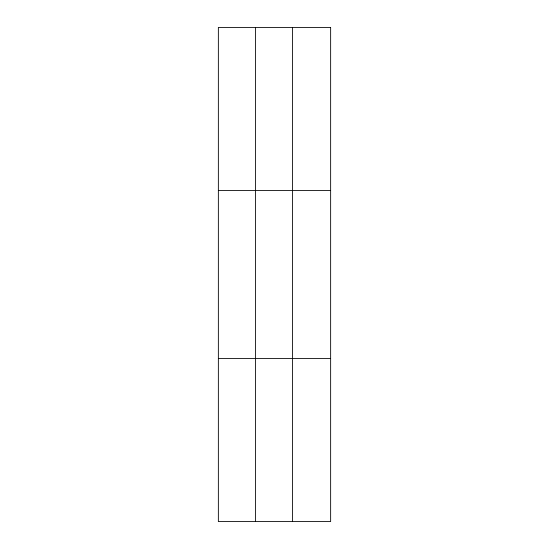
<?xml version="1.0" encoding="UTF-8"?>
<svg xmlns="http://www.w3.org/2000/svg" width="549" height="549" viewBox="0 0 549 549"><rect width="100%" height="100%" fill="white"/><g stroke="black" fill="none" stroke-linecap="round" stroke-linejoin="round"><path stroke-width="0.82" d="M255.415 521.55L255.415 27.45M292.466 521.55L292.466 27.45M218.358 190.503L330.642 190.503M218.358 358.497L330.642 358.497M330.642 27.45L330.642 521.55L218.358 521.55L218.358 27.45L330.642 27.45"/></g></svg>
